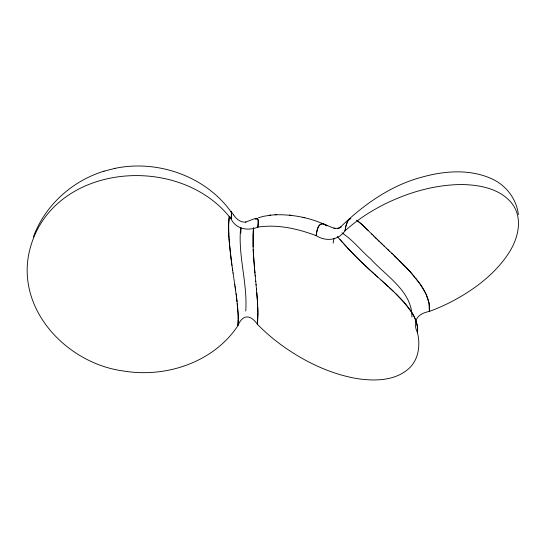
<?xml version="1.0" encoding="UTF-8"?>
<svg xmlns="http://www.w3.org/2000/svg" width="546" height="546" viewBox="0 0 546 546"><rect width="100%" height="100%" fill="white"/><g stroke="black" fill="none" stroke-linecap="round" stroke-linejoin="round"><path stroke-width="0.82" d="M228.617 227.197L228.637 225.232M238.281 319.854L238.076 324.133M114.858 168.393C157.692 159.35 205.992 176.331 231.408 212.346C231.606 214.517 231.299 216.694 231.033 218.85C236.043 229.279 247.843 231.163 257.801 227.15C277.559 224.051 297.659 228.713 316.12 235.633C325.812 241.762 338.22 240.554 345.038 230.828C356.552 220.407 369.628 211.78 383.449 204.73C407.507 192.69 434.036 184.828 461.07 184.534C479.736 184.705 501.16 188.691 512.878 204.709C523.177 219.629 517.792 239.421 508.538 253.433C494.376 274.822 473.116 290.479 450.587 302.156C443.686 305.664 436.582 308.77 429.327 311.445C417.185 313.732 412.059 321.171 417.499 332.807C420.311 344.478 418.932 358.087 410.346 367.11C396.464 381.149 374.699 381.367 356.442 378.508C329.559 373.71 304.436 361.513 282.337 345.714C273.45 339.278 265.069 332.139 257.398 324.29C250.594 314.489 242.677 314.025 237.906 325.689C213.588 362.367 165.964 378.119 123.587 371.007C69.308 364.018 18.55 313.138 28.406 256.013C45.584 163.575 178.419 150.334 231.033 218.85L231.47 214.182M252.989 236.186L253.057 246.956M228.658 224.488L228.699 223.259M253.01 235.64L253.03 235.101M253.051 234.568L253.132 233.019M228.726 222.666L228.897 219.901M253.167 232.384L253.631 227.586M253.296 230.685L253.173 249.822M257.61 322.474L257.93 312.954L257.378 300.286M228.945 219.39L229.252 216.673M253.351 230.112L253.399 229.654M237.906 325.689L238.227 315.841L236.882 300.163M257.569 322.85L257.398 324.29L257.93 312.878M237.995 324.952L238.036 324.577M253.453 229.088L253.542 228.33M411.882 316.96C412.346 291.619 385.967 275.826 370.905 259.214C361.043 250.655 352.88 239.987 341.898 232.828M245.755 311.022C247.652 283.197 237.885 255.685 240.65 227.873M240.752 233.217L241.161 227.887M229.272 216.523L228.644 225.129L228.815 235.237M333.121 243.141L334.118 238.145M316.305 234.391L316.12 235.633C317.049 231.6 317.226 223.956 322.775 223.724M316.503 233.21C317.158 229.491 318.721 222.202 323.99 224.044L331.75 227.389L335.531 228.46L333.913 228.33L339.168 228.365L337.646 228.351L341.127 227L339.885 227.641C363.09 205.064 390.213 185.538 421.976 177.136C443.946 170.946 468.461 168.96 489.953 178.01C505.098 184.063 516.557 198.321 518.372 214.619M345.57 227.621L345.038 230.828C345.925 226.494 346.178 220.311 350.846 218.339M345.679 227.088L345.761 226.699M345.884 226.18L348.02 220.611L350.662 218.386M33.395 236.957C44.902 205.439 72.154 180.863 104.088 171.151M255.794 219.315C259.254 215.861 258.176 225.553 257.801 227.15C259.057 215.172 258.162 217.499 245.686 222.085L246 222.099C240.54 222.748 236.125 218.864 233.354 214.571L233.599 214.912L231.115 211.418L231.477 213.711M255.856 219.219L256.784 218.243M258.456 217.738L263.629 216.291L270.741 215.158M103.972 171.185L114.974 168.359M275.013 214.796C292.383 214.25 310.237 217.683 325.976 225.136M269.164 215.301L276.74 214.639M289.489 215.063L291.23 215.377M302.873 217.41L304.811 217.758M322.993 223.758L326.085 225.211M356.75 220.236L360.223 222.973M356.961 220.379L362.824 225.327M326.242 225.321L326.795 225.73M326.385 225.423L326.993 225.887M360.578 223.28L360.933 223.601M370.966 270.973L377.805 277.143M382.002 280.897L376.795 276.235M374.911 274.549L375.873 275.416M382.555 281.395L393.468 291.414M381.128 280.118L383.353 282.118M383.804 282.521L384.254 282.924M373.949 273.683L372.024 271.935M384.698 283.326L388.527 286.807M361.302 223.928L365.759 228.139M371.055 271.062L365.178 265.629M370.092 270.174L364.339 264.844M389.359 287.571L394.744 292.642M363.22 225.703L363.629 226.085M387.81 249.502L388.452 250.109M364.462 264.953L360.155 260.838M383.995 245.877L386.534 248.293M389.591 251.187L392.281 253.747M386.336 248.109L389.728 251.324M363.042 263.609L363.752 264.284M384.179 246.055L381.32 243.325M391.755 253.248L393.55 254.962M364.039 226.481L367.13 229.477M393.427 254.845L410.026 271.539L420.215 284.118M382.111 244.082L382.739 244.683M362.448 263.049L361.527 262.162M380.255 242.308L380.869 242.895M394.601 255.965L395.181 256.518M381.49 243.489L377.62 239.762M378.528 240.643L379.45 241.53M395.761 257.077L396.341 257.637M360.613 261.275L361.07 261.718M396.915 258.19L397.495 258.749M377.839 239.974L376.071 238.261M375.498 237.694L376.72 238.889M394.676 292.574L404.006 302.266L411.37 311.882M360.23 260.906L356.135 256.866M398.102 259.336L398.703 259.923M366.209 228.576L366.666 229.02M374.925 237.141L375.853 238.049M359.705 260.394L357.487 258.21M375 237.217L371.737 234.009M399.303 260.51L405.828 267.069M367.055 229.402L368.079 230.405M373.246 235.497L373.798 236.036M367.806 230.139L372.154 234.425M396.062 293.919C406.21 304.409 418.823 316.919 417.499 332.807C418.448 325.512 415.486 318.4 411.664 312.346M356.62 257.35L357.057 257.787M356.197 256.92L352.853 253.521M355.767 256.49L349.706 250.232M352.211 252.859L350.32 250.887M406.408 267.67L408.169 269.533M349.802 250.334L340.724 240.376M349.092 249.583L347.297 247.652M408.749 270.154L414.96 277.218M346.717 247.017L344.437 244.526M343.345 243.311L343.891 243.919M341.748 241.53L342.806 242.711M340.001 239.564L341.182 240.888M337.251 236.452L340.219 239.81M415.875 278.337L422.331 287.312M420.659 284.759L425.798 293.598M422.72 287.947C426.965 294.922 430.412 303.105 429.327 311.445L429.019 303.098L426.085 294.212M233.033 272.891L235.053 286.595M232.651 270.256L233.081 273.184M234.732 284.391L234.835 285.128M235.005 286.275L235.244 287.954M232.446 268.796L232.685 270.495M235.21 287.708L235.626 290.629M232.46 268.898L232.002 265.67M235.415 289.134L236.002 293.352M232.03 265.882L230.528 254.429M231.634 262.981L231.832 264.428M235.988 293.27L236.186 294.738M236.165 294.574L236.37 296.116M231.449 261.65L229.381 243.359M236.336 295.877L236.548 297.474M236.507 297.167L237.053 301.617M236.65 298.3L236.787 299.42M230.398 253.289L229.006 238.5M237.292 303.774L237.906 310.305M255.153 275.082L255.774 281.579M254.832 271.703L255.235 275.955M255.726 281.074L256.101 285.026M254.702 270.284L254.962 273.068M256.04 284.364L257.473 301.733M254.572 268.871L254.777 271.055M256.422 288.486L256.545 289.844M254.422 267.199L254.586 269.041M254.443 267.451L253.16 249.556M254.197 264.633L254.32 266.038M256.777 292.526L257.289 299.024M254.108 263.52L253.549 256.272M229.306 242.54L229.177 240.882M229.115 240.049L228.685 232.002M237.974 311.159L238.083 312.824M253.46 254.914L253.228 250.873M257.535 302.661L257.685 305.364M228.951 237.606L228.856 236.015M238.124 313.541L238.288 318.796M257.767 307.118L257.917 312.094M228.672 231.449L228.637 229.811M228.624 229.272L228.617 227.709M230.658 211.527L231.067 211.377L230.705 211.473"/></g></svg>
